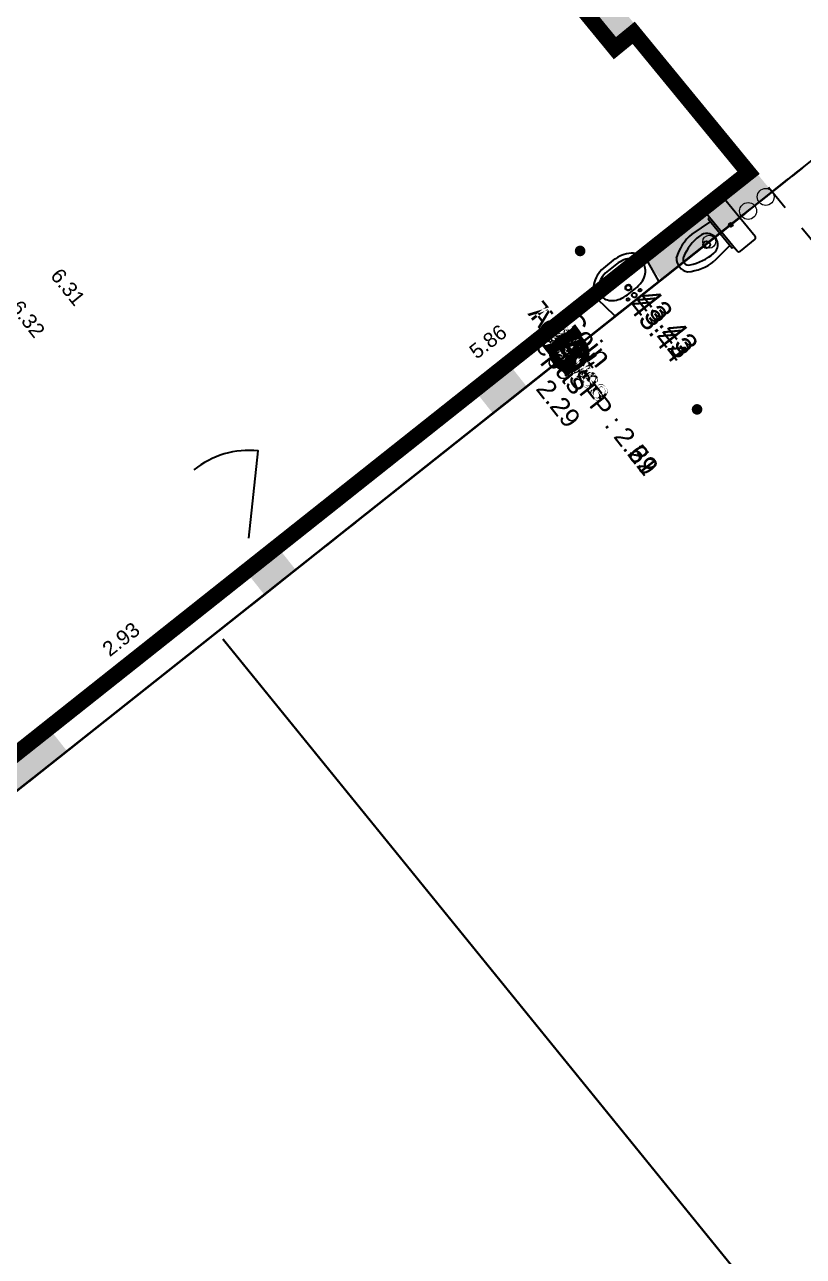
# Model space of a CAD drawing. Header units: metres. Extents: x 1648217.8 to 1648249.8, y 8187334.1 to 8187367.5.
# Drawn here: x 1648235.33 to 1648242.71, y 8187346.56 to 8187358.22 of the extents above; entities that cross this region are included whole.
import ezdxf

# ---------------------------------------------------------------- set-up
doc = ezdxf.new("R2010")
doc.units = ezdxf.units.M
doc.header["$PDMODE"] = 32
doc.header["$PDSIZE"] = 0.02
for name, pattern in [('AXES', [2, 1.25, -0.25, 0.25, -0.25]), ('CACHE2', [0.1875, 0.125, -0.0625]), ('CENTER2', [1.125, 0.75, -0.125, 0.125, -0.125]), ('TIRETPT2', [0.5, 0.25, -0.125, 0, -0.125])]:
    doc.linetypes.add(name, pattern=pattern)
for name, color, linetype in [('GEX_BAT_allege', 161, 'Continuous'), ('GEX_BAT_cloison', 2, 'Continuous'), ('GEX_BAT_fenetre', 4, 'Continuous'), ('GEX_BAT_garde_corps', 181, 'Continuous'), ('GEX_BAT_linteau_cloison', 3, 'CACHE2'), ('GEX_BAT_linteau_mur', 6, 'CACHE2'), ('GEX_BAT_mur', 1, 'Continuous'), ('GEX_BAT_placard', 21, 'Continuous'), ('GEX_BAT_toiture', 144, 'Continuous'), ('GEX_MEP_cesure', 11, 'CENTER2'), ('GEX_MEP_trait_de_coupe', 21, 'TIRETPT2'), ('GEX_MEP_txt_cot_alti', 51, 'Continuous'), ('GEX_MEP_txt_cot_plani', 30, 'Continuous'), ('GEX_MEP_txt_design_annexe', 6, 'Continuous'), ('GEX_MEP_txt_design_commun', 3, 'Continuous'), ('GEX_MEP_txt_designation', 7, 'Continuous'), ('GEX_RES_bat_eau_pluviale', 171, 'Continuous')]:
    doc.layers.add(name, color=color, linetype=linetype)
for name, color, linetype, true_color in [('GEX_BAT_vu_projection', 7, 'Continuous', 0x666666), ('GEX_EDS_sdp_1-bureau', 1, 'AXES', 0xff0000), ('GEX_EQU_sanitaire', 9, 'Continuous', 0x808080), ('GEX_FON_limite_propriete', 1, 'AXES', 0xff0000), ('GEX_MEP_mur_pochage', 7, 'Continuous', 0x999999), ('GEX_MEP_ouvrant_porte', 9, 'Continuous', 0x808080)]:
    doc.layers.add(name, color=color, linetype=linetype, true_color=true_color)
doc.styles.add('G100TXT-cote', font='swissl.ttf')
doc.styles.add('G100TXT-droit', font='swissl.ttf', dxfattribs={"height": 0.2})
doc.styles.add('G100TXT-italic', font='swissli.ttf')
doc.styles.add('G50TXT-droit', font='swissl.ttf', dxfattribs={"height": 0.15})
doc.styles.add('G50TXT-italic', font='swissli.ttf')
doc.dimstyles.new('G100COT-libre', dxfattribs={"dimtxt": 0.14, "dimasz": 0.18, "dimexe": 0.18, "dimexo": 0.2, "dimgap": 0.09, "dimtad": 0, "dimzin": 0, "dimdsep": 46, "dimtxsty": 'G100TXT-cote', "dimblk1": 'OBLIQUE', "dimblk2": 'OBLIQUE', "dimsah": 1, "dimcen": 0.09, "dimse1": 1, "dimse2": 1, "dimsd1": 1, "dimsd2": 1, "dimclrd": 252, "dimaunit": 2, "dimadec": 3, "dimazin": 0, "dimtfac": 1, "dimtix": 1, "dimtofl": 0, "dimtmove": 0, "dimatfit": 3, "dimldrblk": 'OBLIQUE', "dimfxl": 0.18, "dimtolj": 1, "dimtzin": 0, "dimarcsym": 0})

# ---------------------------------------------------------------- blocks, each defined once
blk = doc.blocks.new('WC_c')
at = {"layer": 'GEX_EQU_sanitaire'}
for p, q in [((-0.23, 0), (0.23, 0)), ((-0.25, -0.02), (-0.25, -0.2)), ((0.25, -0.02), (0.25, -0.2)), ((-0.23, -0.22), (0.23, -0.22)), ((-0.18, -0.24), (-0.18, -0.22)), ((0.18, -0.22), (0.18, -0.24)), ((-0.18, -0.24), (0.18, -0.24)), ((-0.146, -0.24), (-0.166, -0.451)), ((0.146, -0.24), (0.166, -0.451))]:
    blk.add_line(p, q, dxfattribs=at)
for centre, radius in [((0, -0.11), 0.0181), ((0, -0.406), 0.0326)]:
    blk.add_circle(centre, radius, dxfattribs=at)
for centre, radius, start, end in [((-0.23, -0.02), 0.02, 90, 180), ((0.23, -0.02), 0.02, 0, 90), ((-0.23, -0.2), 0.02, 180, 270), ((0.23, -0.2), 0.02, 270, 0), ((0, -0.406), 0.106, 0, 180), ((0.298, -0.445), 0.464, 180.7835, 214.5961), ((0.41, -0.414), 0.516, 179.1272, 207.1953), ((-0.41, -0.414), 0.516, 332.8047, 0.8728), ((-0.298, -0.445), 0.464, 325.4039, 359.2165), ((0, -0.624), 0.0552, 207.1953, 332.8047), ((0.002, -0.605), 0.134, 230.3854, 269.1264), ((-0.002, -0.605), 0.134, 270.8736, 309.6146)]:
    blk.add_arc(centre, radius, start, end, dxfattribs=at)
blk = doc.blocks.new('SAN_WC_classique')
at = {"layer": 'GEX_EQU_sanitaire'}
blk.add_blockref('WC_c', (0, 0), dxfattribs=at)
blk = doc.blocks.new('Lav_vc')
at = {"layer": 'GEX_EQU_sanitaire'}
for points in [[(0.267, -0.014, 0.371491), (0.251, 0), (-0.251, 0, 0.371491), (-0.267, -0.014), (-0.3, -0.234, 0.13052), (-0.28, -0.31, 0.001378), (-0.279, -0.311, 0.106642), (-0.22, -0.376, 0.083438), (-0.142, -0.414, 0.072173), (-0.048, -0.428), (0.048, -0.428, 0.072173), (0.142, -0.414, 0.083438), (0.22, -0.376, 0.106642), (0.279, -0.311, 0.131922), (0.3, -0.234)], [(0.129, -0.099, 0.072173), (0.048, -0.088), (-0.048, -0.088, 0.072173), (-0.129, -0.099, 0.083438), (-0.192, -0.13, 0.106642), (-0.238, -0.18, 0.131922), (-0.252, -0.234, 0.131922), (-0.238, -0.287, 0.106642), (-0.192, -0.337, 0.083438), (-0.129, -0.368, 0.072173), (-0.048, -0.38), (0.048, -0.38, 0.072173), (0.129, -0.368, 0.083439), (0.192, -0.337, 0.106641), (0.238, -0.287, 0.131922), (0.252, -0.234, 0.131922), (0.238, -0.18, 0.106642), (0.192, -0.13, 0.083438)], [(-0.085, -0.048, -1), (-0.059, -0.048, -1)], [(0.028, -0.136, -1), (-0.028, -0.136, -1)], [(0.024, -0.136, -1), (-0.024, -0.136, -1)], [(-0.022, -0.044, -1), (0.022, -0.044, -1)], [(0.059, -0.048, -1), (0.085, -0.048, -1)]]:
    blk.add_lwpolyline(points, format="xyb", close=True, dxfattribs=at)
blk = doc.blocks.new('SAN_Lavabo_1vasque_classique')
at = {"layer": 'GEX_EQU_sanitaire'}
blk.add_blockref('Lav_vc', (0, 0), dxfattribs=at)
blk = doc.blocks.new('*D16')
at = {"layer": 'Defpoints', "color": 0, "transparency": 16777216}
for p in [(1648242.179, 8187356.833), (1648237.417, 8187353.414), (1648237.565, 8187353.225)]:
    blk.add_point(p, dxfattribs=at)
at = {"layer": 'GEX_MEP_txt_cot_plani', "color": 0, "transparency": 16777216, "insert": (1648239.724, 8187355.218), "char_height": 0.14, "attachment_point": 5, "rotation": 38.0256, "style": 'G100TXT-cote'}
blk.add_mtext('\\A1;5.86', dxfattribs=at)
blk = doc.blocks.new('_OBLIQUE')
at = {"color": 0, "linetype": 'ByBlock'}
blk.add_line((-0.5, -0.5), (0.5, 0.5), dxfattribs=at)
blk = doc.blocks.new('*D17')
at = {"layer": 'Defpoints', "color": 0, "transparency": 16777216}
for p in [(1648237.502, 8187353.176), (1648235.092, 8187351.496), (1648235.192, 8187351.369)]:
    blk.add_point(p, dxfattribs=at)
at = {"layer": 'GEX_MEP_txt_cot_plani', "color": 0, "transparency": 16777216, "insert": (1648236.247, 8187352.4), "char_height": 0.14, "attachment_point": 5, "rotation": 38.034, "style": 'G100TXT-cote'}
blk.add_mtext('\\A1;2.93', dxfattribs=at)
blk = doc.blocks.new('*D29')
at = {"layer": 'Defpoints', "color": 0, "transparency": 16777216}
for p in [(1648237.274, 8187361.472), (1648237.439, 8187361.262), (1648230.47, 8187355.807)]:
    blk.add_point(p, dxfattribs=at)
at = {"layer": 'GEX_MEP_txt_cot_plani', "color": 0, "transparency": 16777216, "insert": (1648233.79, 8187358.744), "char_height": 0.14, "attachment_point": 5, "rotation": 38.0525, "style": 'G100TXT-cote'}
blk.add_mtext('\\A1;8.85', dxfattribs=at)
blk = doc.blocks.new('*D36')
at = {"layer": 'Defpoints', "color": 0, "transparency": 16777216}
for p in [(1648236.649, 8187362.224), (1648236.718, 8187362.135), (1648230.338, 8187357.324)]:
    blk.add_point(p, dxfattribs=at)
at = {"layer": 'GEX_MEP_txt_cot_plani', "color": 0, "transparency": 16777216, "insert": (1648233.562, 8187359.685), "char_height": 0.14, "attachment_point": 5, "rotation": 37.8222, "style": 'G100TXT-cote'}
blk.add_mtext('\\A1;7.99', dxfattribs=at)
blk = doc.blocks.new('*D39')
at = {"layer": 'Defpoints', "color": 0, "transparency": 16777216}
for p in [(1648238.813, 8187360.571), (1648241.944, 8187356.622), (1648241.795, 8187356.503)]:
    blk.add_point(p, dxfattribs=at)
at = {"layer": 'GEX_MEP_txt_cot_plani', "color": 0, "transparency": 16777216, "insert": (1648240.229, 8187358.478), "char_height": 0.14, "attachment_point": 5, "rotation": 308.411, "style": 'G100TXT-cote'}
blk.add_mtext('\\A1;5.04', dxfattribs=at)
blk = doc.blocks.new('*D40')
at = {"layer": 'Defpoints', "color": 0, "transparency": 16777216}
for p in [(1648233.578, 8187358.047), (1648237.502, 8187353.099), (1648237.325, 8187352.958)]:
    blk.add_point(p, dxfattribs=at)
at = {"layer": 'GEX_MEP_txt_cot_plani', "color": 0, "transparency": 16777216, "insert": (1648235.363, 8187355.433), "char_height": 0.14, "attachment_point": 5, "rotation": 308.4119, "style": 'G100TXT-cote'}
blk.add_mtext('\\A1;6.32', dxfattribs=at)
blk = doc.blocks.new('*D41')
at = {"layer": 'Defpoints', "color": 0, "transparency": 16777216}
for p in [(1648233.641, 8187358.096), (1648237.724, 8187353.276), (1648237.602, 8187353.179)]:
    blk.add_point(p, dxfattribs=at)
at = {"layer": 'GEX_MEP_txt_cot_plani', "color": 0, "transparency": 16777216, "insert": (1648235.743, 8187355.735), "char_height": 0.14, "attachment_point": 5, "rotation": 308.8519, "style": 'G100TXT-cote'}
blk.add_mtext('\\A1;6.31', dxfattribs=at)

msp = doc.modelspace()

# ---------------------------------------------------------------- hatches: boundary and pattern name
at = {"layer": 'GEX_MEP_mur_pochage'}
h = msp.add_hatch(color=256, dxfattribs=at)
h.dxf.hatch_style = 1
h.paths.add_polyline_path([(1648234.689, 8187365.714), (1648234.489, 8187365.575), (1648234.603, 8187365.411), (1648234.754, 8187365.516), (1648237.142, 8187362.606), (1648237.235, 8187362.678), (1648238.025, 8187361.715), (1648237.933, 8187361.643), (1648237.228, 8187361.092), (1648237.321, 8187360.974), (1648238.028, 8187361.527), (1648240.926, 8187357.997), (1648241.104, 8187358.143), (1648242.192, 8187356.818), (1648241.19, 8187356.024), (1648241.364, 8187355.804), (1648242.416, 8187356.636), (1648234.238, 8187366.608), (1648234.196, 8187366.579), (1648234.191, 8187366.587), (1648234.048, 8187366.488)])
h = msp.add_hatch(color=256, dxfattribs=at)
h.dxf.hatch_style = 1
h.paths.add_polyline_path([(1648240.09, 8187354.794), (1648239.916, 8187355.013), (1648239.595, 8187354.759), (1648239.769, 8187354.54)])
h = msp.add_hatch(color=256, dxfattribs=at)
h.dxf.hatch_style = 1
h.paths.add_polyline_path([(1648237.901, 8187353.058), (1648237.727, 8187353.277), (1648237.43, 8187353.042), (1648237.604, 8187352.822)])
h = msp.add_hatch(color=256, dxfattribs=at)
h.dxf.hatch_style = 1
h.paths.add_polyline_path([(1648235.735, 8187351.341), (1648235.561, 8187351.56), (1648235.242, 8187351.307), (1648235.058, 8187351.533), (1648234.879, 8187351.388), (1648235.239, 8187350.947)])

# ---------------------------------------------------------------- linework, layer by layer
at = {"layer": 'GEX_BAT_allege', "lineweight": 20, "extrusion": (-0.000986455, -0.000782189, 0.999999)}
for p, q in [((1648241.365, 8187355.804), (1648242.477, 8187356.685)), ((1648241.365, 8187355.804, 0), (1648241.365, 8187355.804, 0)), ((1648240.091, 8187354.793, 0), (1648235.638, 8187351.263, 0)), ((1648240.091, 8187354.793, 0), (1648240.091, 8187354.793, 0)), ((1648235.638, 8187351.263, 0), (1648235.638, 8187351.263, 0))]:
    msp.add_line(p, q, dxfattribs=at)
at = {"layer": 'GEX_BAT_cloison'}
for p, q in [((1648242.119, 8187356.401), (1648240.681, 8187355.261)), ((1648242.118, 8187356.4), (1648240.72, 8187355.292)), ((1648242.084, 8187356.373), (1648241.461, 8187355.88)), ((1648242.083, 8187356.372), (1648241.462, 8187355.88)), ((1648241.399, 8187355.83), (1648241.352, 8187355.793)), ((1648241.399, 8187355.83), (1648241.352, 8187355.793)), ((1648241.461, 8187355.88), (1648241.462, 8187355.88)), ((1648241.352, 8187355.793), (1648241.352, 8187355.793)), ((1648240.803, 8187355.358), (1648240.748, 8187355.315)), ((1648240.803, 8187355.358), (1648240.749, 8187355.315)), ((1648240.803, 8187355.358), (1648240.803, 8187355.358)), ((1648240.748, 8187355.315), (1648238.39, 8187353.445)), ((1648240.749, 8187355.315), (1648239.81, 8187354.571)), ((1648240.681, 8187355.261), (1648240.677, 8187355.258)), ((1648240.72, 8187355.292), (1648240.716, 8187355.289)), ((1648240.748, 8187355.315), (1648240.749, 8187355.315)), ((1648239.748, 8187354.522), (1648239.803, 8187354.565)), ((1648239.81, 8187354.571), (1648239.865, 8187354.615)), ((1648239.748, 8187354.522), (1648238.39, 8187353.445)), ((1648238.686, 8187353.68), (1648238.639, 8187353.643)), ((1648238.639, 8187353.643), (1648238.64, 8187353.643)), ((1648238.687, 8187353.681), (1648238.64, 8187353.643)), ((1648238.39, 8187353.445), (1648238.39, 8187353.445)), ((1648238.091, 8187353.208), (1648238.044, 8187353.171)), ((1648238.091, 8187353.208), (1648238.044, 8187353.171)), ((1648238.091, 8187353.208), (1648238.091, 8187353.208)), ((1648237.77, 8187352.954), (1648237.504, 8187352.743)), ((1648237.771, 8187352.955), (1648237.691, 8187352.891)), ((1648237.691, 8187352.891), (1648237.748, 8187352.936)), ((1648237.77, 8187352.954), (1648237.707, 8187352.904)), ((1648237.775, 8187352.958), (1648237.712, 8187352.908)), ((1648237.714, 8187352.909), (1648237.712, 8187352.908)), ((1648237.77, 8187352.954), (1648237.738, 8187352.928)), ((1648237.744, 8187352.933), (1648237.744, 8187352.933)), ((1648237.77, 8187352.954), (1648237.771, 8187352.955)), ((1648237.777, 8187352.959), (1648237.775, 8187352.958)), ((1648237.628, 8187352.841), (1648237.505, 8187352.743)), ((1648237.628, 8187352.841), (1648237.685, 8187352.886)), ((1648237.707, 8187352.904), (1648237.675, 8187352.879)), ((1648237.504, 8187352.743), (1648237.505, 8187352.743)), ((1648236.877, 8187352.246), (1648235.333, 8187351.022)), ((1648236.878, 8187352.246), (1648235.334, 8187351.023)), ((1648236.877, 8187352.246), (1648236.878, 8187352.246)), ((1648236.43, 8187351.892), (1648236.407, 8187351.873)), ((1648236.431, 8187351.892), (1648236.407, 8187351.874)), ((1648236.407, 8187351.873), (1648236.407, 8187351.874)), ((1648235.835, 8187351.42), (1648235.811, 8187351.401)), ((1648235.835, 8187351.42), (1648235.812, 8187351.401)), ((1648235.835, 8187351.42), (1648235.835, 8187351.42))]:
    msp.add_line(p, q, dxfattribs=at)
at = {"layer": 'GEX_BAT_fenetre'}
for p, q in [((1648241.897, 8187356.225), (1648239.941, 8187354.675)), ((1648241.9, 8187356.228), (1648239.945, 8187354.678)), ((1648241.849, 8187356.187), (1648241.846, 8187356.185)), ((1648241.9, 8187356.228), (1648241.899, 8187356.227)), ((1648241.802, 8187356.15), (1648241.799, 8187356.147)), ((1648240.903, 8187355.437), (1648240.899, 8187355.434)), ((1648240.942, 8187355.468), (1648240.938, 8187355.465)), ((1648239.996, 8187354.718), (1648239.992, 8187354.715)), ((1648240.042, 8187354.755), (1648240.039, 8187354.752)), ((1648239.738, 8187354.514), (1648237.822, 8187352.995)), ((1648239.741, 8187354.516), (1648237.825, 8187352.997)), ((1648239.663, 8187354.454), (1648239.66, 8187354.452)), ((1648239.71, 8187354.492), (1648239.707, 8187354.489)), ((1648238.764, 8187353.741), (1648238.76, 8187353.739)), ((1648238.803, 8187353.772), (1648238.799, 8187353.77)), ((1648237.856, 8187353.022), (1648237.853, 8187353.02)), ((1648237.903, 8187353.059), (1648237.9, 8187353.057)), ((1648237.587, 8187352.809), (1648235.632, 8187351.259)), ((1648237.59, 8187352.811), (1648235.635, 8187351.261)), ((1648237.493, 8187352.734), (1648237.489, 8187352.731)), ((1648237.54, 8187352.771), (1648237.536, 8187352.768)), ((1648236.593, 8187352.021), (1648236.59, 8187352.018)), ((1648236.632, 8187352.052), (1648236.629, 8187352.049)), ((1648235.686, 8187351.302), (1648235.683, 8187351.299)), ((1648235.733, 8187351.339), (1648235.73, 8187351.336)), ((1648235.635, 8187351.261), (1648235.634, 8187351.261))]:
    msp.add_line(p, q, dxfattribs=at)
at = {"layer": 'GEX_BAT_fenetre', "lineweight": 20}
for p, q in [((1648241.365, 8187355.804, 0), (1648240.09, 8187354.793, 0)), ((1648241.365, 8187355.804, 0), (1648240.09, 8187354.793, 0)), ((1648239.77, 8187354.539, 0), (1648237.901, 8187353.058, 0)), ((1648239.77, 8187354.539, 0), (1648237.901, 8187353.058, 0)), ((1648237.604, 8187352.822, 0), (1648235.735, 8187351.341, 0)), ((1648237.604, 8187352.822, 0), (1648235.735, 8187351.341, 0))]:
    msp.add_line(p, q, dxfattribs=at)
at = {"layer": 'GEX_BAT_fenetre', "lineweight": 20, "extrusion": (-0.000986455, -0.000782189, 0.999999)}
for p, q in [((1648241.256, 8187355.717, 0), (1648241.256, 8187355.717, 0)), ((1648241.31, 8187355.76, 0), (1648241.31, 8187355.76, 0)), ((1648240.814, 8187355.367, 0), (1648240.814, 8187355.367, 0)), ((1648240.696, 8187355.274, 0), (1648240.696, 8187355.274, 0)), ((1648240.759, 8187355.323, 0), (1648240.759, 8187355.323, 0)), ((1648240.642, 8187355.23, 0), (1648240.642, 8187355.23, 0)), ((1648240.145, 8187354.837, 0), (1648240.145, 8187354.837, 0)), ((1648240.2, 8187354.88, 0), (1648240.2, 8187354.88, 0)), ((1648239.668, 8187354.459, 0), (1648239.668, 8187354.459, 0)), ((1648239.707, 8187354.49, 0), (1648239.707, 8187354.49, 0)), ((1648239.746, 8187354.52, 0), (1648239.746, 8187354.52, 0)), ((1648238.808, 8187353.777, 0), (1648238.808, 8187353.777, 0)), ((1648238.847, 8187353.808, 0), (1648238.847, 8187353.808, 0)), ((1648237.948, 8187353.095, 0), (1648237.948, 8187353.095, 0)), ((1648237.58, 8187352.803, 0), (1648237.58, 8187352.803, 0)), ((1648237.502, 8187352.741, 0), (1648237.502, 8187352.741, 0)), ((1648237.541, 8187352.772, 0), (1648237.541, 8187352.772, 0)), ((1648236.681, 8187352.091, 0), (1648236.681, 8187352.091, 0)), ((1648236.642, 8187352.06, 0), (1648236.642, 8187352.06, 0)), ((1648235.782, 8187351.378, 0), (1648235.782, 8187351.378, 0))]:
    msp.add_line(p, q, dxfattribs=at)
at = {"layer": 'GEX_BAT_garde_corps', "lineweight": 20, "extrusion": (-0.000986455, -0.000782189, 0.999999)}
for p, q in [((1648237.901, 8187353.058, 0), (1648239.77, 8187354.539, 0)), ((1648237.901, 8187353.058, 0), (1648239.77, 8187354.539, 0)), ((1648235.735, 8187351.341, 0), (1648237.604, 8187352.822, 0)), ((1648235.735, 8187351.341, 0), (1648237.604, 8187352.822, 0))]:
    msp.add_line(p, q, dxfattribs=at)
at = {"layer": 'GEX_BAT_garde_corps', "const_width": 0.02}
msp.add_lwpolyline([(1648237.211, 8187352.402), (1648244.476, 8187343.46), (1648246.396, 8187344.99), (1648246.518, 8187344.841), (1648249.676, 8187347.382), (1648243.24, 8187355.217), (1648243.479, 8187355.421)], dxfattribs=at)
at = {"layer": 'GEX_BAT_linteau_cloison'}
for p, q in [((1648241.461, 8187355.88), (1648240.748, 8187355.315)), ((1648240.749, 8187355.315), (1648241.462, 8187355.88)), ((1648240.803, 8187355.358), (1648241.352, 8187355.793)), ((1648241.352, 8187355.793), (1648240.803, 8187355.358)), ((1648238.091, 8187353.208), (1648238.639, 8187353.643)), ((1648238.64, 8187353.643), (1648238.091, 8187353.208)), ((1648237.77, 8187352.954), (1648238.39, 8187353.445)), ((1648237.771, 8187352.955), (1648238.39, 8187353.445)), ((1648237.707, 8187352.904), (1648237.712, 8187352.908)), ((1648237.775, 8187352.958), (1648237.77, 8187352.954)), ((1648236.877, 8187352.246), (1648237.504, 8187352.743)), ((1648237.505, 8187352.743), (1648236.878, 8187352.246)), ((1648236.407, 8187351.874), (1648235.835, 8187351.42)), ((1648235.835, 8187351.42), (1648236.407, 8187351.873))]:
    msp.add_line(p, q, dxfattribs=at)
at = {"layer": 'GEX_BAT_linteau_mur'}
for p, q in [((1648241.889, 8187356.219), (1648239.934, 8187354.669)), ((1648239.731, 8187354.508), (1648237.814, 8187352.989)), ((1648237.58, 8187352.803), (1648235.623, 8187351.252)), ((1648235.413, 8187351.085), (1648235.403, 8187351.078))]:
    msp.add_line(p, q, dxfattribs=at)
at = {"layer": 'GEX_BAT_linteau_mur', "lineweight": 20, "extrusion": (-0.000986455, -0.000782189, 0.999999)}
msp.add_line((1648240.091, 8187354.793, 0), (1648241.365, 8187355.804, 0), dxfattribs=at)
at = {"layer": 'GEX_BAT_linteau_mur', "lineweight": 20}
for p, q in [((1648239.77, 8187354.539, 0), (1648237.901, 8187353.058, 0)), ((1648237.604, 8187352.822, 0), (1648235.735, 8187351.341, 0))]:
    msp.add_line(p, q, dxfattribs=at)
at = {"layer": 'GEX_BAT_mur', "extrusion": (-0.000986455, -0.000782189, 0.999999)}
for p, q in [((1648242.477, 8187356.685), (1648242.946, 8187357.057)), ((1648242.477, 8187356.685), (1648242.477, 8187356.685)), ((1648241.365, 8187355.804), (1648241.365, 8187355.804)), ((1648240.091, 8187354.793), (1648240.09, 8187354.793)), ((1648239.77, 8187354.539), (1648239.77, 8187354.539)), ((1648237.901, 8187353.058), (1648237.901, 8187353.058)), ((1648237.604, 8187352.822), (1648237.604, 8187352.822)), ((1648235.735, 8187351.341), (1648235.735, 8187351.341)), ((1648235.37, 8187351.051), (1648235.403, 8187351.078)), ((1648235.413, 8187351.085), (1648235.416, 8187351.088))]:
    msp.add_line(p, q, dxfattribs=at)
at = {"layer": 'GEX_BAT_mur', "linetype": 'CACHE2', "extrusion": (-0.000986455, -0.000782189, 0.999999)}
for p, q in [((1648242.634, 8187356.809), (1648242.946, 8187357.057)), ((1648242.633, 8187356.809), (1648242.634, 8187356.809))]:
    msp.add_line(p, q, dxfattribs=at)
at = {"layer": 'GEX_BAT_mur', "linetype": 'CACHE2'}
for p, q in [((1648242.633, 8187356.809), (1648242.538, 8187356.734)), ((1648242.538, 8187356.734), (1648242.368, 8187356.598))]:
    msp.add_line(p, q, dxfattribs=at)
at = {"layer": 'GEX_BAT_mur'}
for p, q in [((1648241.365, 8187355.804), (1648242.477, 8187356.685)), ((1648241.365, 8187355.804), (1648242.366, 8187356.597)), ((1648242.163, 8187356.436), (1648242.343, 8187356.579)), ((1648242.368, 8187356.598), (1648242.208, 8187356.472)), ((1648242.366, 8187356.597), (1648242.343, 8187356.579)), ((1648242.073, 8187356.365), (1648242.208, 8187356.472)), ((1648242.175, 8187356.446), (1648242.084, 8187356.373)), ((1648242.192, 8187356.459), (1648242.1, 8187356.386)), ((1648242.163, 8187356.436), (1648242.102, 8187356.388)), ((1648242.192, 8187356.459), (1648242.175, 8187356.446)), ((1648242.208, 8187356.472), (1648242.208, 8187356.472)), ((1648242.102, 8187356.388), (1648241.399, 8187355.83)), ((1648242.1, 8187356.386), (1648241.399, 8187355.831)), ((1648242.033, 8187356.333), (1648241.893, 8187356.222)), ((1648242.09, 8187356.378), (1648241.903, 8187356.23)), ((1648242.084, 8187356.373), (1648242.033, 8187356.333)), ((1648242.09, 8187356.378), (1648242.073, 8187356.365)), ((1648241.899, 8187356.227), (1648241.889, 8187356.219)), ((1648241.399, 8187355.831), (1648241.399, 8187355.83)), ((1648240.748, 8187355.315), (1648238.686, 8187353.68)), ((1648240.749, 8187355.315), (1648238.687, 8187353.681)), ((1648240.749, 8187355.315), (1648240.748, 8187355.315)), ((1648240.091, 8187354.793), (1648239.77, 8187354.539)), ((1648240.09, 8187354.793), (1648239.77, 8187354.539)), ((1648239.934, 8187354.669), (1648239.731, 8187354.508)), ((1648239.945, 8187354.678), (1648239.741, 8187354.516)), ((1648239.945, 8187354.678), (1648239.934, 8187354.669)), ((1648239.741, 8187354.516), (1648239.731, 8187354.508)), ((1648238.686, 8187353.68), (1648238.687, 8187353.681)), ((1648238.044, 8187353.171), (1648236.43, 8187351.892)), ((1648238.044, 8187353.171), (1648236.431, 8187351.892)), ((1648238.044, 8187353.171), (1648238.044, 8187353.171)), ((1648237.901, 8187353.058), (1648237.604, 8187352.822)), ((1648237.901, 8187353.058), (1648237.604, 8187352.822)), ((1648237.814, 8187352.989), (1648237.58, 8187352.803)), ((1648237.825, 8187352.997), (1648237.59, 8187352.811)), ((1648237.825, 8187352.997), (1648237.814, 8187352.989)), ((1648237.59, 8187352.811), (1648237.58, 8187352.803)), ((1648236.43, 8187351.892), (1648236.431, 8187351.892)), ((1648235.812, 8187351.402), (1648234.707, 8187350.526)), ((1648235.811, 8187351.401), (1648235.333, 8187351.022)), ((1648235.811, 8187351.401), (1648235.812, 8187351.402)), ((1648235.735, 8187351.341), (1648235.236, 8187350.945)), ((1648235.735, 8187351.341), (1648235.416, 8187351.088)), ((1648235.348, 8187351.034), (1648235.552, 8187351.196)), ((1648235.556, 8187351.198), (1648235.37, 8187351.051)), ((1648235.627, 8187351.255), (1648235.461, 8187351.123)), ((1648235.552, 8187351.196), (1648235.556, 8187351.198)), ((1648235.634, 8187351.261), (1648235.624, 8187351.253)), ((1648235.223, 8187350.935), (1648235.403, 8187351.078)), ((1648235.233, 8187350.942), (1648235.413, 8187351.085)), ((1648235.338, 8187351.026), (1648235.44, 8187351.107)), ((1648235.44, 8187351.107), (1648235.445, 8187351.111)), ((1648235.5, 8187351.154), (1648235.445, 8187351.111)), ((1648235.5, 8187351.155), (1648235.447, 8187351.112)), ((1648235.447, 8187351.112), (1648235.461, 8187351.123)), ((1648235.5, 8187351.155), (1648235.5, 8187351.154)), ((1648235.333, 8187351.022), (1648235.348, 8187351.034)), ((1648235.333, 8187351.022), (1648235.338, 8187351.026))]:
    msp.add_line(p, q, dxfattribs=at)
at = {"layer": 'GEX_BAT_mur', "lineweight": 20}
for p, q in [((1648235.634, 8187351.261), (1648235.421, 8187351.092)), ((1648235.449, 8187351.114), (1648235.346, 8187351.032)), ((1648235.449, 8187351.114), (1648235.421, 8187351.092)), ((1648235.346, 8187351.032), (1648235.318, 8187351.01))]:
    msp.add_line(p, q, dxfattribs=at)
at = {"layer": 'GEX_BAT_placard'}
for p, q in [((1648241.594, 8187355.985), (1648242.192, 8187356.459)), ((1648242.175, 8187356.446), (1648241.611, 8187355.999)), ((1648241.611, 8187355.999), (1648241.594, 8187355.985))]:
    msp.add_line(p, q, dxfattribs=at)
at = {"layer": 'GEX_BAT_toiture'}
for p, q in [((1648242.31, 8187356.552), (1648242.566, 8187356.756)), ((1648242.512, 8187356.713), (1648239.149, 8187354.047)), ((1648242.085, 8187356.374), (1648242.477, 8187356.685)), ((1648242.512, 8187356.713), (1648242.31, 8187356.552)), ((1648242.287, 8187356.535), (1648239.369, 8187354.221)), ((1648242.287, 8187356.535), (1648242.085, 8187356.374)), ((1648239.37, 8187354.222), (1648237.457, 8187352.706)), ((1648239.369, 8187354.221), (1648239.37, 8187354.222)), ((1648239.15, 8187354.047), (1648237.172, 8187352.48)), ((1648239.149, 8187354.047), (1648239.15, 8187354.047)), ((1648237.289, 8187352.573, 0), (1648237.457, 8187352.706)), ((1648236.572, 8187352.004), (1648237.171, 8187352.479)), ((1648236.572, 8187352.004), (1648237.168, 8187352.476)), ((1648237, 8187352.344, 0), (1648237.172, 8187352.48)), ((1648237.172, 8187352.48), (1648237.171, 8187352.479))]:
    msp.add_line(p, q, dxfattribs=at)
at = {"layer": 'GEX_BAT_vu_projection', "linetype": 'CACHE2'}
for p, q in [((1648242.702, 8187356.864), (1648242.509, 8187356.71)), ((1648242.702, 8187356.864), (1648242.566, 8187356.756)), ((1648239.339, 8187354.198), (1648239.791, 8187354.556)), ((1648239.353, 8187354.209), (1648239.805, 8187354.567)), ((1648239.791, 8187354.556), (1648239.805, 8187354.567)), ((1648239.339, 8187354.198), (1648239.353, 8187354.209))]:
    msp.add_line(p, q, dxfattribs=at)
at = {"layer": 'GEX_BAT_vu_projection'}
for p, q in [((1648235.383, 8187351.062, 0), (1648242.152, 8187356.427)), ((1648242.152, 8187356.427), (1648242.151, 8187356.427)), ((1648240.088, 8187354.791), (1648238.021, 8187353.153)), ((1648240.088, 8187354.791), (1648240.05, 8187354.761)), ((1648240.05, 8187354.761), (1648237.983, 8187353.123)), ((1648239.125, 8187354.028), (1648240, 8187354.722)), ((1648239.144, 8187354.043), (1648240.019, 8187354.737)), ((1648240, 8187354.722), (1648240.019, 8187354.737)), ((1648239.842, 8187354.597), (1648238.199, 8187353.293)), ((1648239.872, 8187354.62), (1648238.229, 8187353.317)), ((1648239.872, 8187354.62), (1648239.842, 8187354.597)), ((1648239.125, 8187354.028), (1648239.144, 8187354.043)), ((1648238.199, 8187353.293), (1648238.229, 8187353.317)), ((1648237.983, 8187353.123), (1648238.021, 8187353.153)), ((1648237.907, 8187353.062), (1648237.452, 8187352.701)), ((1648237.907, 8187353.062), (1648237.906, 8187353.061)), ((1648235.383, 8187351.062, 0), (1648235.379, 8187351.058))]:
    msp.add_line(p, q, dxfattribs=at)
at = {"layer": 'GEX_EDS_sdp_1-bureau', "const_width": 0.15}
msp.add_lwpolyline([(1648219.483, 8187354.856), (1648225.746, 8187347.149), (1648233.973, 8187352.863), (1648235.242, 8187351.307), (1648242.192, 8187356.818), (1648241.104, 8187358.143), (1648240.926, 8187357.997), (1648238.786, 8187360.604), (1648237.933, 8187361.644), (1648238.025, 8187361.715), (1648237.234, 8187362.679), (1648237.142, 8187362.606), (1648234.754, 8187365.516), (1648227.857, 8187360.715), (1648227.9, 8187360.66)], close=True, dxfattribs=at)
at = {"layer": 'GEX_FON_limite_propriete'}
msp.add_lwpolyline([(1648218.427, 8187355.759), (1648234.712, 8187335.718), (1648242.438, 8187341.782), (1648242.521, 8187341.677), (1648249.831, 8187347.593), (1648234.199, 8187366.656), (1648218.427, 8187355.759)], close=True, dxfattribs=at)
at = {"layer": 'GEX_MEP_cesure', "extrusion": (-0.000986455, -0.000782189, 0.999999)}
msp.add_line((1648236.572, 8187352.004, 0.001), (1648236.572, 8187352.004, 0.001), dxfattribs=at)
at = {"layer": 'GEX_MEP_ouvrant_porte'}
msp.add_lwpolyline([(1648237.458, 8187353.358), (1648237.547, 8187354.183, 0.198912), (1648236.937, 8187354.004, 0.198912)], format="xyb", dxfattribs=at)
at = {"layer": 'GEX_MEP_trait_de_coupe', "lineweight": 0}
msp.add_line((1648243.452, 8187357.458), (1648225.699, 8187343.385), dxfattribs=at)
at = {"layer": 'GEX_MEP_trait_de_coupe', "lineweight": 20}
msp.add_line((1648241.025, 8187355.534), (1648241.025, 8187355.534), dxfattribs=at)
at = {"layer": 'GEX_MEP_txt_cot_alti', "const_width": 0.05}
for points in [[(1648240.581, 8187356.097, 1), (1648240.612, 8187356.057, 1)], [(1648241.689, 8187354.596, 1), (1648241.72, 8187354.557, 1)]]:
    msp.add_lwpolyline(points, format="xyb", close=True, dxfattribs=at)
at = {"layer": 'GEX_RES_bat_eau_pluviale', "lineweight": 20, "extrusion": (-0.000986455, -0.000782189, 0.999999)}
for centre, radius in [((1648241.553, 8187352.812, -8029.965), 0.08), ((1648241.386, 8187352.679, -8029.965), 0.08), ((1648241.018, 8187352.388, -8029.965), 0.0614)]:
    msp.add_circle(centre, radius, dxfattribs=at)

# ---------------------------------------------------------------- block references
at = {"layer": 'GEX_MEP_txt_cot_plani'}
for name, p, rotation in [('SAN_WC_classique', (1648242.109, 8187356.394), 309.3798364634353), ('SAN_Lavabo_1vasque_classique', (1648241.137, 8187355.623), 218.0271025277474)]:
    msp.add_blockref(name, p, dxfattribs=dict(at, rotation=rotation))

# ---------------------------------------------------------------- texts
at = {"layer": 'GEX_MEP_trait_de_coupe', "lineweight": 20, "insert": (1648240.504, 8187355.121), "char_height": 0.35, "attachment_point": 5, "rotation": 308.3969, "line_spacing_factor": 1.186636, "style": 'G50TXT-droit'}
msp.add_mtext("B'", dxfattribs=at)
at = {"layer": 'GEX_MEP_trait_de_coupe', "linetype": 'Continuous', "lineweight": 0, "insert": (1648240.504, 8187355.121), "char_height": 0.35, "attachment_point": 5, "line_spacing_factor": 1.186636}
for s, rotation, style in [("C'", 38.3969, 'G100TXT-droit'), ("A'", 308.3969, 'G50TXT-droit'), ('A', 308.3969, 'G100TXT-droit'), ('C', 38.3969, 'G100TXT-droit')]:
    msp.add_mtext(s, dxfattribs=dict(at, rotation=rotation, style=style))
at = {"layer": 'GEX_MEP_trait_de_coupe', "linetype": 'Continuous', "lineweight": 20, "insert": (1648240.504, 8187355.121), "char_height": 0.35, "attachment_point": 5, "rotation": 308.3969, "line_spacing_factor": 1.186636, "style": 'G100TXT-droit'}
msp.add_mtext('B', dxfattribs=at)
at = {"layer": 'GEX_MEP_txt_cot_alti', "style": 'G50TXT-italic'}
for s, p in [('43.44', (1648241.043, 8187355.549)), ('43.43', (1648241.093, 8187355.588)), ('43.43', (1648241.14, 8187355.625))]:
    msp.add_text(s, height=0.2, rotation=308.143, dxfattribs=at).set_placement(p)
at = {"layer": 'GEX_MEP_txt_cot_alti', "insert": (1648240.504, 8187355.121), "char_height": 0.18, "width": 2.0042, "attachment_point": 1, "rotation": 308.143, "style": 'G100TXT-italic'}
for s in ['HSFP :\\P 2.29', 'HSFP : 2.31', 'HSFP : 2.62', 'HSFP : 2.32', 'HSFP : 2.29', 'HSFP : 2.52']:
    msp.add_mtext(s, dxfattribs=at)
at = {"layer": 'GEX_MEP_txt_design_annexe', "lineweight": 20, "insert": (1648240.504, 8187355.121), "char_height": 0.2, "width": 1.022, "attachment_point": 5, "rotation": 308.143, "style": 'G100TXT-droit'}
msp.add_mtext('Terrasse', dxfattribs=at)
at = {"layer": 'GEX_MEP_txt_design_commun', "lineweight": 20, "insert": (1648240.504, 8187355.121), "char_height": 0.2, "width": 1.022, "attachment_point": 5, "rotation": 308.143, "style": 'G100TXT-droit'}
for s in ['Palier', 'Asc.']:
    msp.add_mtext(s, dxfattribs=at)
at = {"layer": 'GEX_MEP_txt_designation', "insert": (1648240.504, 8187355.121), "char_height": 0.2, "width": 0.82014, "attachment_point": 5, "rotation": 308.143, "style": 'G100TXT-droit'}
for s in ['Archives', 'Coin repas', ' Bureau', 'Bureau', 'Bureau', 'Bureau', 'Bureau', 'Bureau', 'Bureau', 'Bureau', 'Dégt.', 'W.C.']:
    msp.add_mtext(s, dxfattribs=at)
at = {"layer": 'GEX_MEP_txt_designation', "lineweight": 20, "insert": (1648240.504, 8187355.121), "char_height": 0.2, "width": 0.82014, "attachment_point": 5, "rotation": 308.143, "style": 'G100TXT-droit'}
msp.add_mtext('W.C.', dxfattribs=at)

# ---------------------------------------------------------------- dimensions: what is measured, and where the dimension line sits
at = {"layer": 'GEX_MEP_txt_cot_plani'}
for p1, p2, distance, picture, middle in [((1648230.338, 8187357.324), (1648236.649, 8187362.224), -0.112, '*D36', (1648233.562, 8187359.685)), ((1648230.47, 8187355.807), (1648237.439, 8187361.262), 0.267, '*D29', (1648233.79, 8187358.744)), ((1648238.813, 8187360.571), (1648241.944, 8187356.622), -0.19, '*D39', (1648240.229, 8187358.478)), ((1648233.578, 8187358.047), (1648237.502, 8187353.099), -0.226, '*D40', (1648235.363, 8187355.433)), ((1648233.641, 8187358.096), (1648237.602, 8187353.179), 0.156, '*D41', (1648235.743, 8187355.735)), ((1648242.179, 8187356.833), (1648237.565, 8187353.225), -0.24, '*D16', (1648239.724, 8187355.218)), ((1648237.502, 8187353.176), (1648235.192, 8187351.369), -0.162, '*D17', (1648236.247, 8187352.4))]:
    dim = msp.add_aligned_dim(p1=p1, p2=p2, distance=distance, dimstyle='G100COT-libre', dxfattribs=at)
    dim.commit()
    dim.dimension.update_dxf_attribs({"geometry": picture, "text_midpoint": middle})

doc.saveas('drawing.dxf')
